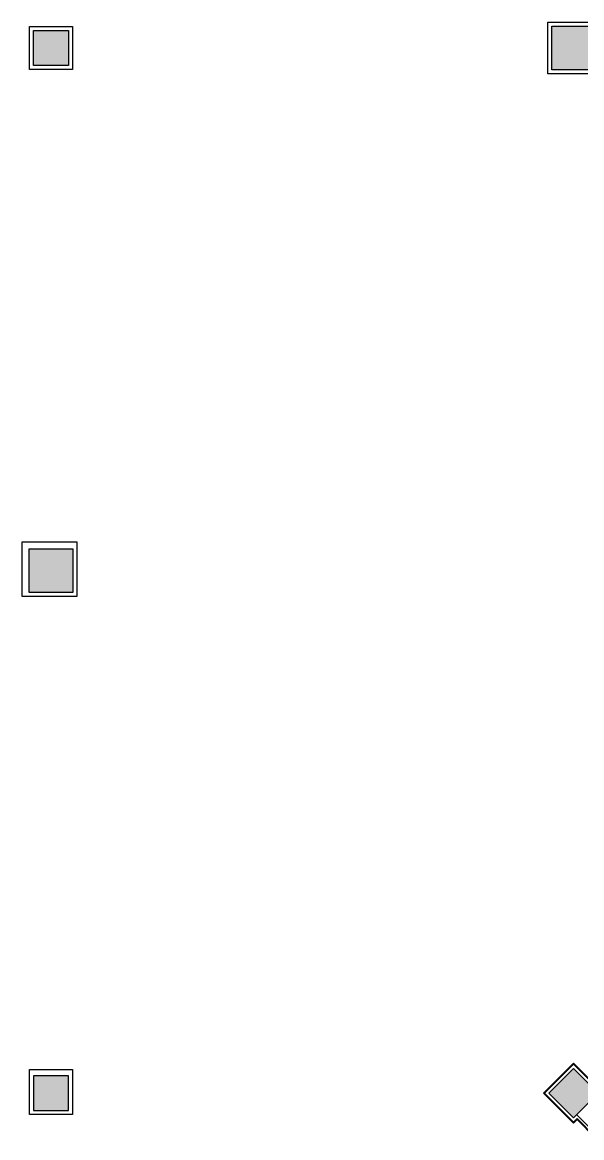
# Model space of a CAD drawing. Header units: inches. Extents: x -71 to 4528, y -885 to 4524.
# Drawn here: x 2920 to 3306, y 749 to 1518 of the extents above; entities that cross this region are included whole.
import ezdxf

# ---------------------------------------------------------------- set-up
doc = ezdxf.new("R2010")
doc.units = ezdxf.units.IN
doc.header["$LTSCALE"] = 96
doc.header["$MEASUREMENT"] = 0
for name, color, linetype in [('A-Bldg-Patt', 5, 'Continuous'), ('A-Cols-Bldg', 235, 'Continuous'), ('A-Wall-Bldg', 235, 'Continuous'), ('A-Wall-Exst', 3, 'Continuous')]:
    doc.layers.add(name, color=color, linetype=linetype)

msp = doc.modelspace()

# ---------------------------------------------------------------- hatches: boundary and pattern name
at = {"layer": 'A-Bldg-Patt'}
for points in [[(3285, 1515), (3315, 1515), (3315, 1485), (3285, 1485)], [(2928, 1512), (2952, 1512), (2952, 1488), (2928, 1488)], [(2925, 1154.99), (2954.97, 1154.99), (2954.97, 1125.01), (2925, 1125.01)], [(2952, 792), (2928, 792), (2928, 768), (2952, 768)], [(3299.99, 796.96), (3316.96, 779.99), (3299.99, 763.02), (3283.02, 779.99)]]:
    msp.add_hatch(color=256, dxfattribs=at).paths.add_polyline_path(points)

# ---------------------------------------------------------------- linework, layer by layer
at = {"layer": 'A-Cols-Bldg'}
for points in [[(3285, 1515), (3315, 1515), (3315, 1485), (3285, 1485)], [(2928, 1512), (2952, 1512), (2952, 1488), (2928, 1488)], [(2925, 1154.99), (2954.97, 1154.99), (2954.97, 1125.01), (2925, 1125.01)], [(2952, 792), (2928, 792), (2928, 768), (2952, 768)], [(3299.99, 796.96), (3316.96, 779.99), (3299.99, 763.02), (3283.02, 779.99)]]:
    msp.add_lwpolyline(points, close=True, dxfattribs=at)
at = {"layer": 'A-Wall-Bldg'}
for p, q in [((3280.02, 780), (3299.99, 799.98)), ((3299.99, 799.98), (3321.96, 778.01)), ((3299.99, 760.02), (3280.02, 780)), ((3299.99, 760.02), (3302.49, 762.53)), ((3314.91, 752.33), (3302.45, 764.78)), ((3302.49, 762.53), (3314.99, 750.03))]:
    msp.add_line(p, q, dxfattribs=at)
msp.add_lwpolyline([(3322.74, 777.93), (3299.98, 800.67), (3279.32, 780), (3300, 759.32), (3302.5, 761.82), (3314.99, 749.33)], dxfattribs=at)
at = {"layer": 'A-Wall-Exst'}
for points in [[(2925.25, 1485.25), (2925.25, 1514.75), (2954.75, 1514.75), (2954.75, 1485.25)], [(3282.25, 1517.75), (3317.75, 1517.75), (3317.75, 1482.25), (3282.25, 1482.25)], [(2920.25, 1159.74), (2957.75, 1159.74), (2957.75, 1122.24), (2920.25, 1122.24)], [(2925.25, 796.19), (2954.75, 796.19), (2954.75, 765.25), (2925.25, 765.25)]]:
    msp.add_lwpolyline(points, close=True, dxfattribs=at)

doc.saveas('drawing.dxf')
